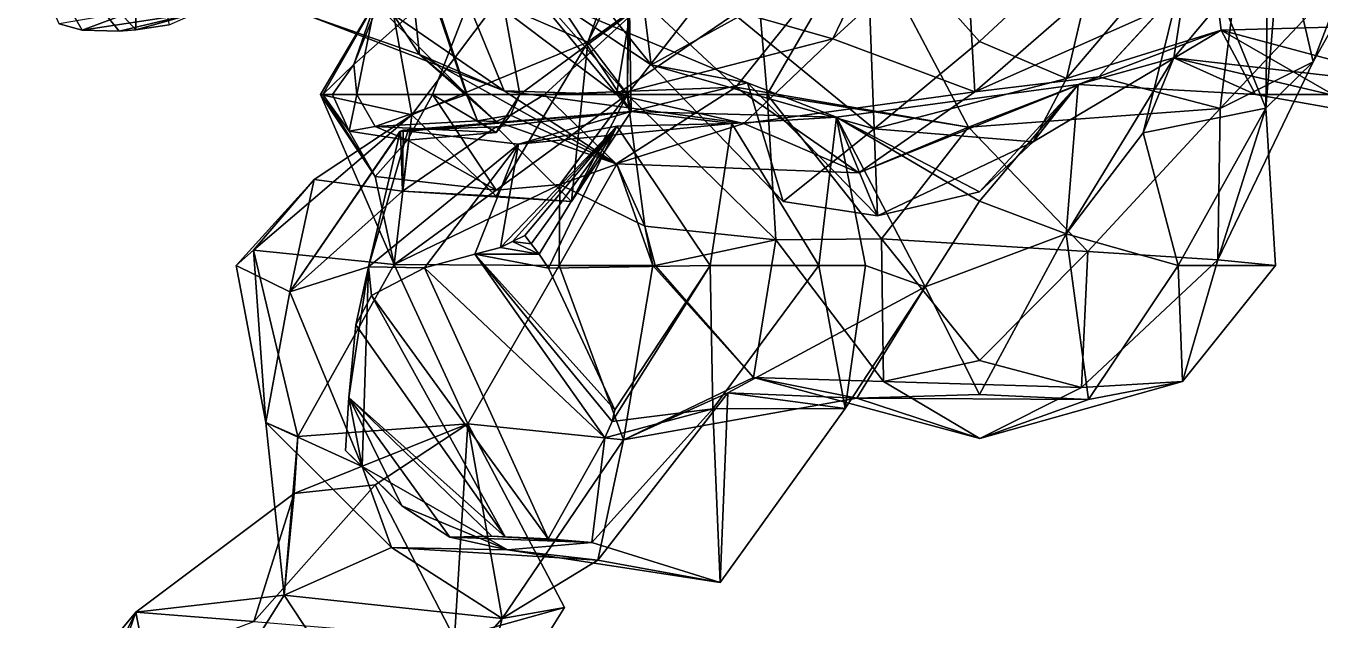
# Model space of a CAD drawing. Extents: x 290095 to 295679, y 4553756 to 4561441.
# Drawn here: x 291408.6 to 291543.4, y 4554112.6 to 4554174.5 of the extents above; entities that cross this region are included whole.
import ezdxf

# ---------------------------------------------------------------- set-up
doc = ezdxf.new("R2010")
doc.units = 0
doc.layers.add('Au_ppm_Pref_-_0_5', color=7, linetype='CONTINUOUS')

msp = doc.modelspace()

# ---------------------------------------------------------------- linework, layer by layer
at = {"layer": 'Au_ppm_Pref_-_0_5'}
for points in [[(291418.28, 4554173.93, 1835.25), (291404.98, 4554190.39, 1832.47), (291420, 4554174.07, 1836.08)], [(291404.98, 4554190.39, 1832.47), (291420, 4554190.39, 1839.49), (291420, 4554174.07, 1836.08)], [(291412.01, 4554174.68, 1832.47), (291404.98, 4554190.39, 1832.47), (291414.42, 4554174.04, 1833.47)], [(291414.42, 4554174.04, 1833.47), (291404.98, 4554190.39, 1832.47), (291418.28, 4554173.93, 1835.25)], [(291420, 4554174.07, 1836.08), (291420, 4554190.39, 1839.49), (291423.48, 4554174.59, 1837.01)], [(291438.12, 4554175.51, 1787.74), (291438.81, 4554187.95, 1792.7), (291449.57, 4554171.49, 1792.79)], [(291447.82, 4554187.52, 1799.15), (291449.57, 4554171.49, 1792.79), (291438.81, 4554187.95, 1792.7)], [(291454.52, 4554167.34, 1798.19), (291449.57, 4554171.49, 1792.79), (291447.82, 4554187.52, 1799.15)], [(291454.52, 4554167.34, 1798.19), (291447.82, 4554187.52, 1799.15), (291451.57, 4554175.77, 1799.62)], [(291473.37, 4554186.83, 1776.4), (291453.38, 4554179.95, 1780.07), (291470.09, 4554167.32, 1781.38)], [(291471.59, 4554187.35, 1845.71), (291473.71, 4554170.42, 1840.59), (291460.13, 4554187.36, 1840.36)], [(291464.18, 4554176.74, 1835.25), (291460.13, 4554187.36, 1840.36), (291473.71, 4554170.42, 1840.59)], [(291473.37, 4554186.83, 1776.4), (291470.09, 4554167.32, 1781.38), (291482.73, 4554175.96, 1778.73)], [(291471.59, 4554187.35, 1845.71), (291482.73, 4554175.38, 1844.45), (291473.71, 4554170.42, 1840.59)], [(291530.2, 4554184.41, 1817.19), (291528.15, 4554171.17, 1823.97), (291541.91, 4554187.61, 1824.31)], [(291528.15, 4554171.17, 1823.97), (291545.73, 4554169.15, 1828.71), (291541.91, 4554187.61, 1824.31)], [(291562.06, 4554185.16, 1827.45), (291541.91, 4554187.61, 1824.31), (291545.73, 4554169.15, 1828.71)], [(291496.94, 4554163.76, 1843.07), (291482.73, 4554175.38, 1844.45), (291496.12, 4554186.11, 1846.01)], [(291506.37, 4554185.69, 1781.66), (291492.63, 4554173.14, 1782.46), (291507.43, 4554167.6, 1787.8)], [(291506.37, 4554185.69, 1781.66), (291497.32, 4554182.88, 1775.42), (291492.63, 4554173.14, 1782.46)], [(291496.12, 4554186.11, 1846.01), (291507.93, 4554172.84, 1845.3), (291496.94, 4554163.76, 1843.07)], [(291507.93, 4554172.84, 1845.3), (291496.12, 4554186.11, 1846.01), (291520.67, 4554184.7, 1847.19)], [(291506.37, 4554185.69, 1781.66), (291507.43, 4554167.6, 1787.8), (291523.62, 4554181.72, 1785.14)], [(291533.08, 4554174.02, 1834.53), (291516.98, 4554169.01, 1840.35), (291531.53, 4554186.15, 1840.64)], [(291531.53, 4554186.15, 1840.64), (291516.98, 4554169.01, 1840.35), (291520.67, 4554184.7, 1847.19)], [(291520.34, 4554169.18, 1793.93), (291533, 4554165.88, 1799.7), (291535.41, 4554185.48, 1793.04)], [(291520.34, 4554169.18, 1793.93), (291535.41, 4554185.48, 1793.04), (291526.84, 4554176.23, 1787.74)], [(291530.2, 4554184.41, 1817.19), (291538, 4554185.16, 1811.49), (291537.76, 4554165.9, 1812.25)], [(291552.98, 4554185.16, 1838.67), (291545.73, 4554174.37, 1838.85), (291531.53, 4554186.15, 1840.64)], [(291545.73, 4554174.37, 1838.85), (291533.08, 4554174.02, 1834.53), (291531.53, 4554186.15, 1840.64)], [(291535.41, 4554185.48, 1793.04), (291533, 4554165.88, 1799.7), (291550.22, 4554184.19, 1798.82)], [(291538, 4554185.16, 1811.49), (291539.35, 4554185.16, 1808.48), (291537.76, 4554165.9, 1812.25)], [(291542.69, 4554170.75, 1805.45), (291537.76, 4554165.9, 1812.25), (291539.35, 4554185.16, 1808.48)], [(291539.35, 4554185.16, 1808.48), (291548.24, 4554185.16, 1805.55), (291542.69, 4554170.75, 1805.45)], [(291542.69, 4554170.75, 1805.45), (291548.24, 4554185.16, 1805.55), (291550.22, 4554184.19, 1798.82)], [(291471.3, 4554184.58, 1823.22), (291456.82, 4554183.46, 1828.8), (291471.62, 4554165.56, 1829.07)], [(291483.08, 4554184.33, 1817.51), (291471.3, 4554184.58, 1823.22), (291467.12, 4554172.78, 1817.04)], [(291471.24, 4554167.34, 1823.37), (291467.12, 4554172.78, 1817.04), (291471.3, 4554184.58, 1823.22)], [(291483.08, 4554184.33, 1817.51), (291467.12, 4554172.78, 1817.04), (291471.54, 4554181.85, 1811.49)], [(291471.19, 4554167.34, 1806.97), (291484.32, 4554184.22, 1805.96), (291471.54, 4554181.85, 1811.49)], [(291471.19, 4554167.34, 1806.97), (291485.8, 4554167.34, 1801.06), (291484.32, 4554184.22, 1805.96)], [(291471.62, 4554165.56, 1829.07), (291471.24, 4554167.34, 1823.37), (291471.3, 4554184.58, 1823.22)], [(291495.82, 4554184.65, 1799.52), (291482.51, 4554168.11, 1797.56), (291473.06, 4554176.93, 1800.98)], [(291495.82, 4554184.65, 1799.52), (291506.78, 4554163.92, 1799.33), (291482.51, 4554168.11, 1797.56)], [(291495.82, 4554184.65, 1799.52), (291484.32, 4554184.22, 1805.96), (291485.8, 4554167.34, 1801.06)], [(291495.82, 4554184.65, 1799.52), (291485.8, 4554167.34, 1801.06), (291506.78, 4554163.92, 1799.33)], [(291516.98, 4554169.01, 1840.35), (291507.93, 4554172.84, 1845.3), (291520.67, 4554184.7, 1847.19)], [(291530.2, 4554184.41, 1817.19), (291524.97, 4554163.34, 1818.73), (291528.15, 4554171.17, 1823.97)], [(291530.2, 4554184.41, 1817.19), (291537.76, 4554165.9, 1812.25), (291524.97, 4554163.34, 1818.73)], [(291542.69, 4554170.75, 1805.45), (291550.22, 4554184.19, 1798.82), (291533, 4554165.88, 1799.7)], [(291442.72, 4554170.47, 1805.55), (291457.15, 4554183.26, 1804.93), (291446.22, 4554179.13, 1810.09)], [(291457.15, 4554183.26, 1804.93), (291442.72, 4554170.47, 1805.55), (291444.94, 4554176.84, 1802.39)], [(291457.15, 4554183.26, 1804.93), (291460.02, 4554167.34, 1800.78), (291450.93, 4554167.34, 1805.55)], [(291457.15, 4554183.26, 1804.93), (291450.93, 4554167.34, 1805.55), (291471.19, 4554167.34, 1806.97)], [(291464.18, 4554176.74, 1835.25), (291471.62, 4554165.56, 1829.07), (291456.82, 4554183.46, 1828.8)], [(291473.06, 4554176.93, 1800.98), (291460.02, 4554167.34, 1800.78), (291457.15, 4554183.26, 1804.93)], [(291471.54, 4554181.85, 1811.49), (291457.15, 4554183.26, 1804.93), (291471.19, 4554167.34, 1806.97)], [(291482.73, 4554175.96, 1778.73), (291492.63, 4554173.14, 1782.46), (291497.32, 4554182.88, 1775.42)], [(291457.54, 4554176.9, 1814.68), (291471.54, 4554181.85, 1811.49), (291467.12, 4554172.78, 1817.04)], [(291507.43, 4554167.6, 1787.8), (291526.84, 4554176.23, 1787.74), (291523.62, 4554181.72, 1785.14)], [(291458.37, 4554167.73, 1787.57), (291453.38, 4554179.95, 1780.07), (291444.94, 4554176.95, 1785)], [(291458.37, 4554167.73, 1787.57), (291470.09, 4554167.32, 1781.38), (291453.38, 4554179.95, 1780.07)], [(291439.25, 4554167.34, 1811.49), (291439.5, 4554167.34, 1808.12), (291446.22, 4554179.13, 1810.09)], [(291439.25, 4554167.34, 1811.49), (291446.22, 4554179.13, 1810.09), (291448.76, 4554165.22, 1817.39)], [(291442.72, 4554170.47, 1805.55), (291446.22, 4554179.13, 1810.09), (291439.5, 4554167.34, 1808.12)], [(291446.22, 4554179.13, 1810.09), (291457.54, 4554176.9, 1814.68), (291448.76, 4554165.22, 1817.39)], [(291458.37, 4554167.73, 1787.57), (291444.94, 4554176.95, 1785), (291438.12, 4554175.51, 1787.74)], [(291448.76, 4554165.22, 1817.39), (291457.54, 4554176.9, 1814.68), (291467.12, 4554172.78, 1817.04)], [(291462.59, 4554167.34, 1799.62), (291460.02, 4554167.34, 1800.78), (291473.06, 4554176.93, 1800.98)], [(291462.59, 4554167.34, 1799.62), (291473.06, 4554176.93, 1800.98), (291482.51, 4554168.11, 1797.56)], [(291419.74, 4554176.02, 1832.2), (291412.01, 4554174.68, 1832.47), (291414.42, 4554174.04, 1833.47)], [(291426.33, 4554175.84, 1835.25), (291419.74, 4554176.02, 1832.2), (291414.42, 4554174.04, 1833.47)], [(291426.33, 4554175.84, 1835.25), (291414.42, 4554174.04, 1833.47), (291418.28, 4554173.93, 1835.25)], [(291420, 4554174.07, 1836.08), (291426.33, 4554175.84, 1835.25), (291418.28, 4554173.93, 1835.25)], [(291423.48, 4554174.59, 1837.01), (291426.33, 4554175.84, 1835.25), (291420, 4554174.07, 1836.08)], [(291458.37, 4554167.73, 1787.57), (291438.12, 4554175.51, 1787.74), (291449.57, 4554171.49, 1792.79)], [(291442.72, 4554170.47, 1805.55), (291443.04, 4554167.34, 1804.66), (291444.94, 4554176.84, 1802.39)], [(291454.46, 4554167.34, 1799.62), (291444.94, 4554176.84, 1802.39), (291443.04, 4554167.34, 1804.66)], [(291454.46, 4554167.34, 1799.62), (291451.57, 4554175.77, 1799.62), (291444.94, 4554176.84, 1802.39)], [(291451.57, 4554175.77, 1799.62), (291454.46, 4554167.34, 1799.62), (291454.52, 4554167.34, 1798.19)], [(291464.18, 4554176.74, 1835.25), (291473.71, 4554170.42, 1840.59), (291483.75, 4554168.56, 1835.48)], [(291464.18, 4554176.74, 1835.25), (291483.75, 4554168.56, 1835.48), (291471.62, 4554165.56, 1829.07)], [(291482.73, 4554175.96, 1778.73), (291470.09, 4554167.32, 1781.38), (291492.63, 4554173.14, 1782.46)], [(291507.43, 4554167.6, 1787.8), (291520.34, 4554169.18, 1793.93), (291526.84, 4554176.23, 1787.74)], [(291473.71, 4554170.42, 1840.59), (291482.73, 4554175.38, 1844.45), (291496.94, 4554163.76, 1843.07)], [(291558.07, 4554167.34, 1835.25), (291533.08, 4554174.02, 1834.53), (291545.73, 4554174.37, 1838.85)], [(291483.36, 4554164.3, 1787.47), (291492.63, 4554173.14, 1782.46), (291470.09, 4554167.32, 1781.38)], [(291492.63, 4554173.14, 1782.46), (291483.36, 4554164.3, 1787.47), (291507.43, 4554167.6, 1787.8)], [(291496.94, 4554163.76, 1843.07), (291507.93, 4554172.84, 1845.3), (291516.98, 4554169.01, 1840.35)], [(291516.98, 4554169.01, 1840.35), (291533.08, 4554174.02, 1834.53), (291513.5, 4554162.41, 1836.06)], [(291513.5, 4554162.41, 1836.06), (291533.08, 4554174.02, 1834.53), (291518.2, 4554168.39, 1829.33)], [(291533.08, 4554174.02, 1834.53), (291536.66, 4554167.34, 1829.31), (291518.2, 4554168.39, 1829.33)], [(291558.07, 4554167.34, 1835.25), (291544.74, 4554167.34, 1829.78), (291533.08, 4554174.02, 1834.53)], [(291533.08, 4554174.02, 1834.53), (291544.74, 4554167.34, 1829.78), (291536.66, 4554167.34, 1829.31)], [(291467.12, 4554172.78, 1817.04), (291457.54, 4554156.73, 1819.84), (291448.76, 4554165.22, 1817.39)], [(291458.37, 4554167.73, 1787.57), (291449.57, 4554171.49, 1792.79), (291470.05, 4554160.11, 1793.65)], [(291457.54, 4554164.53, 1798.68), (291470.05, 4554160.11, 1793.65), (291449.57, 4554171.49, 1792.79)], [(291457.54, 4554164.53, 1798.68), (291449.57, 4554171.49, 1792.79), (291454.52, 4554167.34, 1798.19)], [(291465.41, 4554156.2, 1823.37), (291457.54, 4554156.73, 1819.84), (291467.12, 4554172.78, 1817.04)], [(291465.41, 4554156.2, 1823.37), (291467.12, 4554172.78, 1817.04), (291471.24, 4554167.34, 1823.37)], [(291440.49, 4554167.34, 1805.55), (291442.72, 4554170.47, 1805.55), (291439.5, 4554167.34, 1808.12)], [(291442.72, 4554170.47, 1805.55), (291440.49, 4554167.34, 1805.55), (291443.04, 4554167.34, 1804.66)], [(291496.94, 4554163.76, 1843.07), (291487.46, 4554156.2, 1841.19), (291473.71, 4554170.42, 1840.59)], [(291473.71, 4554170.42, 1840.59), (291487.46, 4554156.2, 1841.19), (291483.75, 4554168.56, 1835.48)], [(291518.2, 4554168.39, 1829.33), (291528.15, 4554171.17, 1823.97), (291516.93, 4554152.81, 1822.77)], [(291528.15, 4554171.17, 1823.97), (291524.97, 4554163.34, 1818.73), (291516.93, 4554152.81, 1822.77)], [(291528.15, 4554171.17, 1823.97), (291518.2, 4554168.39, 1829.33), (291536.66, 4554167.34, 1829.31)], [(291528.15, 4554171.17, 1823.97), (291536.66, 4554167.34, 1829.31), (291544.45, 4554167.34, 1828.71)], [(291528.15, 4554171.17, 1823.97), (291544.45, 4554167.34, 1828.71), (291545.73, 4554169.15, 1828.71)], [(291537.76, 4554165.9, 1812.25), (291542.69, 4554170.75, 1805.45), (291532.75, 4554150.11, 1805.75)], [(291532.75, 4554150.11, 1805.75), (291542.69, 4554170.75, 1805.45), (291533, 4554165.88, 1799.7)], [(291520.34, 4554169.18, 1793.93), (291495.33, 4554159.18, 1793.8), (291506.78, 4554163.92, 1799.33)], [(291495.33, 4554159.18, 1793.8), (291520.34, 4554169.18, 1793.93), (291507.43, 4554167.6, 1787.8)], [(291516.98, 4554169.01, 1840.35), (291513.5, 4554162.41, 1836.06), (291496.94, 4554163.76, 1843.07)], [(291520.34, 4554169.18, 1793.93), (291506.78, 4554163.92, 1799.33), (291533, 4554165.88, 1799.7)], [(291458.37, 4554167.73, 1787.57), (291470.05, 4554160.11, 1793.65), (291483.36, 4554164.3, 1787.47)], [(291458.37, 4554167.73, 1787.57), (291483.36, 4554164.3, 1787.47), (291470.09, 4554167.32, 1781.38)], [(291462.59, 4554167.34, 1799.62), (291482.51, 4554168.11, 1797.56), (291470.05, 4554160.11, 1793.65)], [(291482.51, 4554168.11, 1797.56), (291495.33, 4554159.18, 1793.8), (291470.05, 4554160.11, 1793.65)], [(291483.75, 4554168.56, 1835.48), (291493.01, 4554164.96, 1830.44), (291471.62, 4554165.56, 1829.07)], [(291482.51, 4554168.11, 1797.56), (291506.78, 4554163.92, 1799.33), (291495.33, 4554159.18, 1793.8)], [(291483.36, 4554164.3, 1787.47), (291495.33, 4554159.18, 1793.8), (291507.43, 4554167.6, 1787.8)], [(291483.75, 4554168.56, 1835.48), (291487.46, 4554156.2, 1841.19), (291497.28, 4554154.7, 1836.06)], [(291483.75, 4554168.56, 1835.48), (291497.28, 4554154.7, 1836.06), (291493.01, 4554164.96, 1830.44)], [(291518.2, 4554168.39, 1829.33), (291493.01, 4554164.96, 1830.44), (291507.93, 4554157.2, 1831.87)], [(291518.2, 4554168.39, 1829.33), (291507.93, 4554156.22, 1827.08), (291493.01, 4554164.96, 1830.44)], [(291518.2, 4554168.39, 1829.33), (291507.93, 4554157.2, 1831.87), (291513.5, 4554162.41, 1836.06)], [(291518.2, 4554168.39, 1829.33), (291516.93, 4554152.81, 1822.77), (291507.93, 4554156.22, 1827.08)], [(291446.94, 4554149.63, 1812.4), (291439.25, 4554167.34, 1811.49), (291448.76, 4554165.22, 1817.39)], [(291444.94, 4554158.78, 1808.41), (291439.5, 4554167.34, 1808.12), (291439.25, 4554167.34, 1811.49)], [(291444.94, 4554158.78, 1808.41), (291439.25, 4554167.34, 1811.49), (291446.94, 4554149.63, 1812.4)], [(291444.94, 4554158.78, 1808.41), (291442.24, 4554163.52, 1805.55), (291439.5, 4554167.34, 1808.12)], [(291442.24, 4554163.52, 1805.55), (291440.49, 4554167.34, 1805.55), (291439.5, 4554167.34, 1808.12)], [(291440.49, 4554167.34, 1805.55), (291442.24, 4554163.52, 1805.55), (291443.04, 4554167.34, 1804.66)], [(291442.24, 4554163.52, 1805.55), (291444.94, 4554164, 1804.44), (291443.04, 4554167.34, 1804.66)], [(291454.46, 4554167.34, 1799.62), (291443.04, 4554167.34, 1804.66), (291444.94, 4554164, 1804.44)], [(291454.46, 4554167.34, 1799.62), (291444.94, 4554164, 1804.44), (291455.61, 4554164.61, 1799.62)], [(291457.54, 4554163.38, 1800.94), (291448.3, 4554162.59, 1805.55), (291450.93, 4554167.34, 1805.55)], [(291450.93, 4554167.34, 1805.55), (291448.3, 4554162.59, 1805.55), (291457.54, 4554157.37, 1808.17)], [(291457.54, 4554163.38, 1800.94), (291450.93, 4554167.34, 1805.55), (291460.02, 4554167.34, 1800.78)], [(291450.93, 4554167.34, 1805.55), (291457.54, 4554157.37, 1808.17), (291471.19, 4554167.34, 1806.97)], [(291454.46, 4554167.34, 1799.62), (291455.61, 4554164.61, 1799.62), (291454.52, 4554167.34, 1798.19)], [(291455.61, 4554164.61, 1799.62), (291457.54, 4554164.53, 1798.68), (291454.52, 4554167.34, 1798.19)], [(291459.05, 4554165.2, 1799.62), (291457.54, 4554163.38, 1800.94), (291460.02, 4554167.34, 1800.78)], [(291457.54, 4554157.37, 1808.17), (291464.17, 4554157.96, 1811.49), (291471.19, 4554167.34, 1806.97)], [(291462.59, 4554167.34, 1799.62), (291459.05, 4554165.2, 1799.62), (291460.02, 4554167.34, 1800.78)], [(291462.59, 4554167.34, 1799.62), (291470.05, 4554160.11, 1793.65), (291459.05, 4554165.2, 1799.62)], [(291471.19, 4554167.34, 1806.97), (291464.17, 4554157.96, 1811.49), (291473.04, 4554153.63, 1811.49)], [(291471.62, 4554165.56, 1829.07), (291465.41, 4554156.2, 1823.37), (291471.24, 4554167.34, 1823.37)], [(291471.19, 4554167.34, 1806.97), (291473.04, 4554153.63, 1811.49), (291486.69, 4554152.19, 1806.29)], [(291471.19, 4554167.34, 1806.97), (291486.69, 4554152.19, 1806.29), (291485.8, 4554167.34, 1801.06)], [(291486.69, 4554152.19, 1806.29), (291497.72, 4554152.31, 1801.67), (291485.8, 4554167.34, 1801.06)], [(291485.8, 4554167.34, 1801.06), (291497.72, 4554152.31, 1801.67), (291506.78, 4554163.92, 1799.33)], [(291544.74, 4554167.34, 1829.78), (291544.71, 4554165.9, 1829.31), (291536.66, 4554167.34, 1829.31)], [(291536.66, 4554167.34, 1829.31), (291544.71, 4554165.9, 1829.31), (291544.45, 4554167.34, 1828.71)], [(291446.94, 4554149.63, 1812.4), (291448.76, 4554165.22, 1817.39), (291432.27, 4554151.12, 1816.97)], [(291448.76, 4554165.22, 1817.39), (291438.59, 4554158.49, 1823.37), (291432.27, 4554151.12, 1816.97)], [(291447.78, 4554157.26, 1824.61), (291438.59, 4554158.49, 1823.37), (291448.76, 4554165.22, 1817.39)], [(291457.54, 4554156.73, 1819.84), (291447.78, 4554157.26, 1824.61), (291448.76, 4554165.22, 1817.39)], [(291471.62, 4554165.56, 1829.07), (291448.52, 4554163.67, 1829.3), (291447.87, 4554163.61, 1829.17)], [(291471.62, 4554165.56, 1829.07), (291447.87, 4554163.61, 1829.17), (291457.54, 4554163.98, 1824.49)], [(291448.52, 4554163.67, 1829.3), (291471.62, 4554165.56, 1829.07), (291448.36, 4554163.51, 1829.65)], [(291459.88, 4554162.16, 1834.63), (291448.36, 4554163.51, 1829.65), (291471.62, 4554165.56, 1829.07)], [(291459.05, 4554165.2, 1799.62), (291455.61, 4554164.61, 1799.62), (291457.54, 4554163.38, 1800.94)], [(291455.61, 4554164.61, 1799.62), (291459.05, 4554165.2, 1799.62), (291457.54, 4554164.53, 1798.68)], [(291471.62, 4554165.56, 1829.07), (291457.54, 4554163.98, 1824.49), (291465.41, 4554156.2, 1823.37)], [(291457.54, 4554164.53, 1798.68), (291459.05, 4554165.2, 1799.62), (291470.05, 4554160.11, 1793.65)], [(291459.88, 4554162.16, 1834.63), (291471.62, 4554165.56, 1829.07), (291482.11, 4554164.33, 1834.54)], [(291482.11, 4554164.33, 1834.54), (291471.62, 4554165.56, 1829.07), (291493.01, 4554164.96, 1830.44)], [(291482.11, 4554164.33, 1834.54), (291493.01, 4554164.96, 1830.44), (291491.19, 4554149.52, 1834.22)], [(291496.03, 4554149.52, 1829.31), (291491.19, 4554149.52, 1834.22), (291493.01, 4554164.96, 1830.44)], [(291496.03, 4554149.52, 1829.31), (291493.01, 4554164.96, 1830.44), (291502.27, 4554147.31, 1824.21)], [(291507.93, 4554157.2, 1831.87), (291493.01, 4554164.96, 1830.44), (291497.28, 4554154.7, 1836.06)], [(291493.01, 4554164.96, 1830.44), (291507.93, 4554156.22, 1827.08), (291502.27, 4554147.31, 1824.21)], [(291519.21, 4554150.99, 1800.73), (291533, 4554165.88, 1799.7), (291506.78, 4554163.92, 1799.33)], [(291532.75, 4554150.11, 1805.75), (291533, 4554165.88, 1799.7), (291519.21, 4554150.99, 1800.73)], [(291524.97, 4554163.34, 1818.73), (291537.76, 4554165.9, 1812.25), (291528.61, 4554149.52, 1816.64)], [(291528.61, 4554149.52, 1816.64), (291537.76, 4554165.9, 1812.25), (291538.75, 4554149.52, 1811.49)], [(291538.75, 4554149.52, 1811.49), (291537.76, 4554165.9, 1812.25), (291532.75, 4554150.11, 1805.75)], [(291436.04, 4554146.79, 1828.75), (291447.58, 4554163.52, 1829.26), (291447.51, 4554163.49, 1829.31)], [(291447.58, 4554163.52, 1829.26), (291436.04, 4554146.79, 1828.75), (291447.78, 4554157.26, 1824.61)], [(291447.51, 4554163.49, 1829.31), (291447.55, 4554163.48, 1829.36), (291436.04, 4554146.79, 1828.75)], [(291447.55, 4554163.48, 1829.36), (291444.24, 4554149.38, 1835.36), (291436.04, 4554146.79, 1828.75)], [(291442.24, 4554163.52, 1805.55), (291448.3, 4554162.59, 1805.55), (291444.94, 4554164, 1804.44)], [(291444.94, 4554158.78, 1808.41), (291448.3, 4554162.59, 1805.55), (291442.24, 4554163.52, 1805.55)], [(291448.36, 4554163.51, 1829.65), (291444.24, 4554149.38, 1835.36), (291447.55, 4554163.48, 1829.36)], [(291459.88, 4554162.16, 1834.63), (291444.24, 4554149.38, 1835.36), (291448.36, 4554163.51, 1829.65)], [(291457.54, 4554163.38, 1800.94), (291455.61, 4554164.61, 1799.62), (291444.94, 4554164, 1804.44)], [(291457.54, 4554163.38, 1800.94), (291444.94, 4554164, 1804.44), (291448.3, 4554162.59, 1805.55)], [(291448.52, 4554163.67, 1829.3), (291447.55, 4554163.48, 1829.36), (291447.51, 4554163.49, 1829.31)], [(291448.52, 4554163.67, 1829.3), (291447.51, 4554163.49, 1829.31), (291447.58, 4554163.52, 1829.26)], [(291448.36, 4554163.51, 1829.65), (291447.55, 4554163.48, 1829.36), (291448.52, 4554163.67, 1829.3)], [(291447.87, 4554163.61, 1829.17), (291448.52, 4554163.67, 1829.3), (291447.58, 4554163.52, 1829.26)], [(291447.87, 4554163.61, 1829.17), (291447.58, 4554163.52, 1829.26), (291447.78, 4554157.26, 1824.61)], [(291447.87, 4554163.61, 1829.17), (291447.78, 4554157.26, 1824.61), (291457.54, 4554163.98, 1824.49)], [(291457.54, 4554163.98, 1824.49), (291447.78, 4554157.26, 1824.61), (291465.41, 4554156.2, 1823.37)], [(291459.27, 4554152.02, 1840.69), (291457.99, 4554151.39, 1840.26), (291470.14, 4554164.03, 1840.09)], [(291457.99, 4554151.39, 1840.26), (291459.88, 4554162.16, 1834.63), (291470.14, 4554164.03, 1840.09)], [(291460.54, 4554152.64, 1841.12), (291459.27, 4554152.02, 1840.69), (291470.14, 4554164.03, 1840.09)], [(291459.88, 4554162.16, 1834.63), (291482.11, 4554164.33, 1834.54), (291470.14, 4554164.03, 1840.09)], [(291461.2, 4554151.78, 1841.1), (291460.54, 4554152.64, 1841.12), (291470.14, 4554164.03, 1840.09)], [(291462.05, 4554150.71, 1841.07), (291461.2, 4554151.78, 1841.1), (291470.14, 4554164.03, 1840.09)], [(291463.01, 4554149.24, 1841.04), (291462.05, 4554150.71, 1841.07), (291470.14, 4554164.03, 1840.09)], [(291463.01, 4554149.24, 1841.04), (291470.14, 4554164.03, 1840.09), (291479.86, 4554149.52, 1839.83)], [(291495.33, 4554159.18, 1793.8), (291483.36, 4554164.3, 1787.47), (291470.05, 4554160.11, 1793.65)], [(291470.14, 4554164.03, 1840.09), (291482.11, 4554164.33, 1834.54), (291479.86, 4554149.52, 1839.83)], [(291482.11, 4554164.33, 1834.54), (291491.19, 4554149.52, 1834.22), (291479.86, 4554149.52, 1839.83)], [(291487.46, 4554156.2, 1841.19), (291496.94, 4554163.76, 1843.07), (291497.28, 4554154.7, 1836.06)], [(291497.28, 4554154.7, 1836.06), (291496.94, 4554163.76, 1843.07), (291513.5, 4554162.41, 1836.06)], [(291519.21, 4554150.99, 1800.73), (291506.78, 4554163.92, 1799.33), (291497.72, 4554152.31, 1801.67)], [(291450.08, 4554149.28, 1838.01), (291444.24, 4554149.38, 1835.36), (291459.88, 4554162.16, 1834.63)], [(291444.94, 4554158.78, 1808.41), (291457.54, 4554157.37, 1808.17), (291448.3, 4554162.59, 1805.55)], [(291455.34, 4554150.71, 1839.49), (291450.08, 4554149.28, 1838.01), (291459.88, 4554162.16, 1834.63)], [(291459.88, 4554162.16, 1834.63), (291457.99, 4554151.39, 1840.26), (291455.34, 4554150.71, 1839.49)], [(291497.28, 4554154.7, 1836.06), (291513.5, 4554162.41, 1836.06), (291507.93, 4554157.2, 1831.87)], [(291516.93, 4554152.81, 1822.77), (291524.97, 4554163.34, 1818.73), (291528.61, 4554149.52, 1816.64)], [(291464.17, 4554157.96, 1811.49), (291464.12, 4554149.52, 1814.33), (291470.14, 4554160.07, 1815.01)], [(291464.12, 4554149.52, 1814.33), (291473.86, 4554149.52, 1813.25), (291470.14, 4554160.07, 1815.01)], [(291464.17, 4554157.96, 1811.49), (291470.14, 4554160.07, 1815.01), (291473.04, 4554153.63, 1811.49)], [(291473.04, 4554153.63, 1811.49), (291470.14, 4554160.07, 1815.01), (291473.86, 4554149.52, 1813.25)], [(291436.04, 4554146.79, 1828.75), (291430.46, 4554149.52, 1823.37), (291438.59, 4554158.49, 1823.37)], [(291438.59, 4554158.49, 1823.37), (291430.46, 4554149.52, 1823.37), (291432.27, 4554151.12, 1816.97)], [(291436.04, 4554146.79, 1828.75), (291438.59, 4554158.49, 1823.37), (291447.78, 4554157.26, 1824.61)], [(291444.94, 4554158.78, 1808.41), (291446.94, 4554149.63, 1812.4), (291457.54, 4554157.37, 1808.17)], [(291446.94, 4554149.63, 1812.4), (291464.12, 4554149.52, 1814.33), (291464.17, 4554157.96, 1811.49)], [(291446.94, 4554149.63, 1812.4), (291464.17, 4554157.96, 1811.49), (291457.54, 4554157.37, 1808.17)], [(291447.78, 4554157.26, 1824.61), (291457.54, 4554156.73, 1819.84), (291465.41, 4554156.2, 1823.37)], [(291507.93, 4554156.22, 1827.08), (291516.93, 4554152.81, 1822.77), (291502.27, 4554147.31, 1824.21)], [(291461.2, 4554151.78, 1841.1), (291459.27, 4554152.02, 1840.69), (291460.54, 4554152.64, 1841.12)], [(291473.04, 4554153.63, 1811.49), (291473.86, 4554149.52, 1813.25), (291474.12, 4554149.52, 1811.49)], [(291473.04, 4554153.63, 1811.49), (291474.12, 4554149.52, 1811.49), (291486.69, 4554152.19, 1806.29)], [(291516.93, 4554152.81, 1822.77), (291507.93, 4554136.07, 1821.92), (291502.27, 4554147.31, 1824.21)], [(291516.93, 4554152.81, 1822.77), (291519.28, 4554135.58, 1816.73), (291507.93, 4554136.07, 1821.92)], [(291516.93, 4554152.81, 1822.77), (291528.61, 4554149.52, 1816.64), (291519.28, 4554135.58, 1816.73)], [(291457.99, 4554151.39, 1840.26), (291462.05, 4554150.71, 1841.07), (291455.34, 4554150.71, 1839.49)], [(291457.99, 4554151.39, 1840.26), (291459.27, 4554152.02, 1840.69), (291462.05, 4554150.71, 1841.07)], [(291461.2, 4554151.78, 1841.1), (291462.05, 4554150.71, 1841.07), (291459.27, 4554152.02, 1840.69)], [(291474.12, 4554149.52, 1811.49), (291484.35, 4554137.86, 1812.78), (291486.69, 4554152.19, 1806.29)], [(291484.35, 4554137.86, 1812.78), (291497.92, 4554137.43, 1806.24), (291486.69, 4554152.19, 1806.29)], [(291486.69, 4554152.19, 1806.29), (291497.92, 4554137.43, 1806.24), (291497.72, 4554152.31, 1801.67)], [(291497.72, 4554152.31, 1801.67), (291497.92, 4554137.43, 1806.24), (291507.93, 4554139.64, 1802.26)], [(291497.72, 4554152.31, 1801.67), (291507.93, 4554139.64, 1802.26), (291519.21, 4554150.99, 1800.73)], [(291432.27, 4554151.12, 1816.97), (291430.46, 4554149.52, 1823.37), (291433.56, 4554133.16, 1823.1)], [(291446.94, 4554149.63, 1812.4), (291432.27, 4554151.12, 1816.97), (291436.87, 4554131.7, 1816.08)], [(291433.56, 4554133.16, 1823.1), (291436.87, 4554131.7, 1816.08), (291432.27, 4554151.12, 1816.97)], [(291455.34, 4554150.71, 1839.49), (291468.86, 4554131.56, 1839.41), (291450.08, 4554149.28, 1838.01)], [(291455.34, 4554150.71, 1839.49), (291462.05, 4554150.71, 1841.07), (291463.01, 4554149.24, 1841.04)], [(291469.92, 4554134.49, 1840.16), (291469.63, 4554133.26, 1839.88), (291455.34, 4554150.71, 1839.49)], [(291469.63, 4554133.26, 1839.88), (291468.86, 4554131.56, 1839.41), (291455.34, 4554150.71, 1839.49)], [(291469.92, 4554134.49, 1840.16), (291455.34, 4554150.71, 1839.49), (291463.01, 4554149.24, 1841.04)], [(291519.21, 4554150.99, 1800.73), (291507.93, 4554139.64, 1802.26), (291518.56, 4554136.83, 1806.34)], [(291532.75, 4554150.11, 1805.75), (291519.21, 4554150.99, 1800.73), (291518.56, 4554136.83, 1806.34)], [(291529.08, 4554137.44, 1811.49), (291532.75, 4554150.11, 1805.75), (291518.56, 4554136.83, 1806.34)], [(291529.08, 4554137.44, 1811.49), (291538.75, 4554149.52, 1811.49), (291532.75, 4554150.11, 1805.75)], [(291436.04, 4554146.79, 1828.75), (291433.56, 4554133.16, 1823.1), (291430.46, 4554149.52, 1823.37)], [(291436.04, 4554146.79, 1828.75), (291444.24, 4554149.38, 1835.36), (291443.6, 4554128.59, 1829.43)], [(291446.94, 4554149.63, 1812.4), (291436.87, 4554131.7, 1816.08), (291454.61, 4554133.04, 1813.32)], [(291442.21, 4554135.78, 1833.87), (291444.24, 4554149.38, 1835.36), (291442.92, 4554143.33, 1835.32)], [(291443.6, 4554128.59, 1829.43), (291444.24, 4554149.38, 1835.36), (291442.21, 4554135.78, 1833.87)], [(291442.92, 4554143.33, 1835.32), (291444.24, 4554149.38, 1835.36), (291444.58, 4554146.4, 1836.24)], [(291444.58, 4554146.4, 1836.24), (291444.24, 4554149.38, 1835.36), (291450.08, 4554149.28, 1838.01)], [(291450.08, 4554149.28, 1838.01), (291462.96, 4554121.06, 1836.24), (291444.58, 4554146.4, 1836.24)], [(291446.94, 4554149.63, 1812.4), (291454.61, 4554133.04, 1813.32), (291464.12, 4554149.52, 1814.33)], [(291468.86, 4554131.56, 1839.41), (291462.96, 4554121.06, 1836.24), (291450.08, 4554149.28, 1838.01)], [(291464.12, 4554149.52, 1814.33), (291454.61, 4554133.04, 1813.32), (291470.82, 4554131.36, 1817.33)], [(291469.92, 4554134.49, 1840.16), (291463.01, 4554149.24, 1841.04), (291479.86, 4554149.52, 1839.83)], [(291464.12, 4554149.52, 1814.33), (291470.82, 4554131.36, 1817.33), (291473.86, 4554149.52, 1813.25)], [(291479.86, 4554149.52, 1839.83), (291469.63, 4554133.26, 1839.88), (291469.92, 4554134.49, 1840.16)], [(291480.12, 4554134.6, 1834.34), (291469.63, 4554133.26, 1839.88), (291479.86, 4554149.52, 1839.83)], [(291473.86, 4554149.52, 1813.25), (291470.82, 4554131.36, 1817.33), (291484.35, 4554137.86, 1812.78)], [(291474.12, 4554149.52, 1811.49), (291473.86, 4554149.52, 1813.25), (291484.35, 4554137.86, 1812.78)], [(291479.86, 4554149.52, 1839.83), (291491.19, 4554149.52, 1834.22), (291480.12, 4554134.6, 1834.34)], [(291493.91, 4554134.62, 1828.75), (291480.12, 4554134.6, 1834.34), (291491.19, 4554149.52, 1834.22)], [(291496.03, 4554149.52, 1829.31), (291493.91, 4554134.62, 1828.75), (291491.19, 4554149.52, 1834.22)], [(291493.91, 4554134.62, 1828.75), (291496.03, 4554149.52, 1829.31), (291502.27, 4554147.31, 1824.21)], [(291528.61, 4554149.52, 1816.64), (291529.08, 4554137.44, 1811.49), (291519.28, 4554135.58, 1816.73)], [(291528.61, 4554149.52, 1816.64), (291538.75, 4554149.52, 1811.49), (291529.08, 4554137.44, 1811.49)], [(291481.69, 4554136.26, 1823.69), (291493.91, 4554134.62, 1828.75), (291502.27, 4554147.31, 1824.21)], [(291481.69, 4554136.26, 1823.69), (291502.27, 4554147.31, 1824.21), (291495.14, 4554135.72, 1817.97)], [(291502.27, 4554147.31, 1824.21), (291507.93, 4554136.07, 1821.92), (291495.14, 4554135.72, 1817.97)], [(291436.04, 4554146.79, 1828.75), (291443.6, 4554128.59, 1829.43), (291433.56, 4554133.16, 1823.1)], [(291442.92, 4554143.33, 1835.32), (291444.58, 4554146.4, 1836.24), (291458.5, 4554121.26, 1835.23)], [(291444.58, 4554146.4, 1836.24), (291462.96, 4554121.06, 1836.24), (291458.5, 4554121.26, 1835.23)], [(291458.5, 4554121.26, 1835.23), (291442.21, 4554135.78, 1833.87), (291442.92, 4554143.33, 1835.32)], [(291497.92, 4554137.43, 1806.24), (291518.56, 4554136.83, 1806.34), (291507.93, 4554139.64, 1802.26)], [(291484.35, 4554137.86, 1812.78), (291470.82, 4554131.36, 1817.33), (291495.14, 4554135.72, 1817.97)], [(291484.35, 4554137.86, 1812.78), (291495.14, 4554135.72, 1817.97), (291507.94, 4554131.51, 1811.53)], [(291497.92, 4554137.43, 1806.24), (291484.35, 4554137.86, 1812.78), (291507.94, 4554131.51, 1811.53)], [(291518.56, 4554136.83, 1806.34), (291497.92, 4554137.43, 1806.24), (291507.94, 4554131.51, 1811.53)], [(291519.28, 4554135.58, 1816.73), (291529.08, 4554137.44, 1811.49), (291507.94, 4554131.51, 1811.53)], [(291529.08, 4554137.44, 1811.49), (291518.56, 4554136.83, 1806.34), (291507.94, 4554131.51, 1811.53)], [(291442.21, 4554135.78, 1833.87), (291447.72, 4554124.48, 1832.92), (291441.87, 4554130.26, 1832.55)], [(291443.6, 4554128.59, 1829.43), (291442.21, 4554135.78, 1833.87), (291441.87, 4554130.26, 1832.55)], [(291457.1, 4554121.32, 1834.85), (291452.74, 4554121.23, 1833.61), (291442.21, 4554135.78, 1833.87)], [(291457.1, 4554121.32, 1834.85), (291442.21, 4554135.78, 1833.87), (291458.5, 4554121.26, 1835.23)], [(291452.74, 4554121.23, 1833.61), (291447.72, 4554124.48, 1832.92), (291442.21, 4554135.78, 1833.87)], [(291468.13, 4554118.82, 1824.07), (291480.88, 4554116.51, 1829.31), (291481.69, 4554136.26, 1823.69)], [(291468.13, 4554118.82, 1824.07), (291481.69, 4554136.26, 1823.69), (291470.82, 4554131.36, 1817.33)], [(291495.14, 4554135.72, 1817.97), (291470.82, 4554131.36, 1817.33), (291481.69, 4554136.26, 1823.69)], [(291480.88, 4554116.51, 1829.31), (291493.91, 4554134.62, 1828.75), (291481.69, 4554136.26, 1823.69)], [(291519.28, 4554135.58, 1816.73), (291495.14, 4554135.72, 1817.97), (291507.93, 4554136.07, 1821.92)], [(291495.14, 4554135.72, 1817.97), (291519.28, 4554135.58, 1816.73), (291507.94, 4554131.51, 1811.53)], [(291467.52, 4554120.68, 1834.22), (291468.86, 4554131.56, 1839.41), (291480.12, 4554134.6, 1834.34)], [(291467.52, 4554120.68, 1834.22), (291480.12, 4554134.6, 1834.34), (291480.88, 4554116.51, 1829.31)], [(291468.86, 4554131.56, 1839.41), (291469.63, 4554133.26, 1839.88), (291480.12, 4554134.6, 1834.34)], [(291480.12, 4554134.6, 1834.34), (291493.91, 4554134.62, 1828.75), (291480.88, 4554116.51, 1829.31)], [(291433.56, 4554133.16, 1823.1), (291443.6, 4554128.59, 1829.43), (291446.63, 4554120.16, 1822.08)], [(291435.47, 4554115.18, 1816.39), (291436.87, 4554131.7, 1816.08), (291433.56, 4554133.16, 1823.1)], [(291435.47, 4554115.18, 1816.39), (291433.56, 4554133.16, 1823.1), (291446.63, 4554120.16, 1822.08)], [(291454.61, 4554133.04, 1813.32), (291436.87, 4554131.7, 1816.08), (291436.52, 4554125.79, 1811.49)], [(291454.61, 4554133.04, 1813.32), (291436.52, 4554125.79, 1811.49), (291444.94, 4554126.67, 1807.23)], [(291453.22, 4554110.69, 1806.52), (291454.61, 4554133.04, 1813.32), (291444.94, 4554126.67, 1807.23)], [(291453.22, 4554110.69, 1806.52), (291464.66, 4554113.89, 1811.49), (291454.61, 4554133.04, 1813.32)], [(291454.61, 4554133.04, 1813.32), (291458.19, 4554112.74, 1817.24), (291470.82, 4554131.36, 1817.33)], [(291454.61, 4554133.04, 1813.32), (291464.66, 4554113.89, 1811.49), (291458.19, 4554112.74, 1817.24)], [(291436.52, 4554125.79, 1811.49), (291436.87, 4554131.7, 1816.08), (291435.47, 4554115.18, 1816.39)], [(291468.13, 4554118.82, 1824.07), (291470.82, 4554131.36, 1817.33), (291458.19, 4554112.74, 1817.24)], [(291468.86, 4554131.56, 1839.41), (291467.52, 4554120.68, 1834.22), (291462.96, 4554121.06, 1836.24)], [(291443.6, 4554128.59, 1829.43), (291441.87, 4554130.26, 1832.55), (291447.72, 4554124.48, 1832.92)], [(291447.72, 4554124.48, 1832.92), (291458.74, 4554119.92, 1829.25), (291443.6, 4554128.59, 1829.43)], [(291446.63, 4554120.16, 1822.08), (291443.6, 4554128.59, 1829.43), (291458.74, 4554119.92, 1829.25)], [(291435.47, 4554115.18, 1816.39), (291420.01, 4554113.42, 1811.38), (291436.52, 4554125.79, 1811.49)], [(291436.52, 4554125.79, 1811.49), (291420.01, 4554113.42, 1811.38), (291432.29, 4554112.43, 1805.61)], [(291453.22, 4554110.69, 1806.52), (291444.94, 4554126.67, 1807.23), (291432.29, 4554112.43, 1805.61)], [(291436.52, 4554125.79, 1811.49), (291432.29, 4554112.43, 1805.61), (291444.94, 4554126.67, 1807.23)], [(291452.74, 4554121.23, 1833.61), (291458.74, 4554119.92, 1829.25), (291447.72, 4554124.48, 1832.92)], [(291457.1, 4554121.32, 1834.85), (291467.52, 4554120.68, 1834.22), (291452.74, 4554121.23, 1833.61)], [(291452.74, 4554121.23, 1833.61), (291467.52, 4554120.68, 1834.22), (291458.74, 4554119.92, 1829.25)], [(291458.5, 4554121.26, 1835.23), (291467.52, 4554120.68, 1834.22), (291457.1, 4554121.32, 1834.85)], [(291462.96, 4554121.06, 1836.24), (291467.52, 4554120.68, 1834.22), (291458.5, 4554121.26, 1835.23)], [(291467.52, 4554120.68, 1834.22), (291480.88, 4554116.51, 1829.31), (291458.74, 4554119.92, 1829.25)], [(291435.47, 4554115.18, 1816.39), (291446.63, 4554120.16, 1822.08), (291458.19, 4554112.74, 1817.24)], [(291468.13, 4554118.82, 1824.07), (291446.63, 4554120.16, 1822.08), (291458.74, 4554119.92, 1829.25)], [(291468.13, 4554118.82, 1824.07), (291458.19, 4554112.74, 1817.24), (291446.63, 4554120.16, 1822.08)], [(291468.13, 4554118.82, 1824.07), (291458.74, 4554119.92, 1829.25), (291480.88, 4554116.51, 1829.31)], [(291413.88, 4554105.6, 1787.74), (291407.14, 4554106.33, 1791.16), (291396.96, 4554117.38, 1788.48)], [(291407.37, 4554109.3, 1783.22), (291413.88, 4554105.6, 1787.74), (291396.96, 4554117.38, 1788.48)], [(291420.01, 4554113.42, 1811.38), (291435.47, 4554115.18, 1816.39), (291423.39, 4554096.07, 1815.71)], [(291446.11, 4554099, 1817.01), (291423.39, 4554096.07, 1815.71), (291435.47, 4554115.18, 1816.39)], [(291435.47, 4554115.18, 1816.39), (291458.19, 4554112.74, 1817.24), (291446.11, 4554099, 1817.01)], [(291453.22, 4554110.69, 1806.52), (291454.26, 4554097.23, 1811.06), (291464.66, 4554113.89, 1811.49)], [(291464.66, 4554113.89, 1811.49), (291454.26, 4554097.23, 1811.06), (291458.19, 4554112.74, 1817.24)], [(291420.01, 4554113.42, 1811.38), (291414, 4554096.07, 1811.49), (291411.49, 4554096.07, 1806.97)], [(291420.01, 4554113.42, 1811.38), (291411.49, 4554096.07, 1806.97), (291413.24, 4554105.25, 1805.55)], [(291420.01, 4554113.42, 1811.38), (291413.24, 4554105.25, 1805.55), (291432.29, 4554112.43, 1805.61)], [(291414, 4554096.07, 1811.49), (291420.01, 4554113.42, 1811.38), (291423.39, 4554096.07, 1815.71)], [(291458.19, 4554112.74, 1817.24), (291454.26, 4554097.23, 1811.06), (291446.11, 4554099, 1817.01)]]:
    msp.add_3dface(points, dxfattribs=at)

doc.saveas('drawing.dxf')
